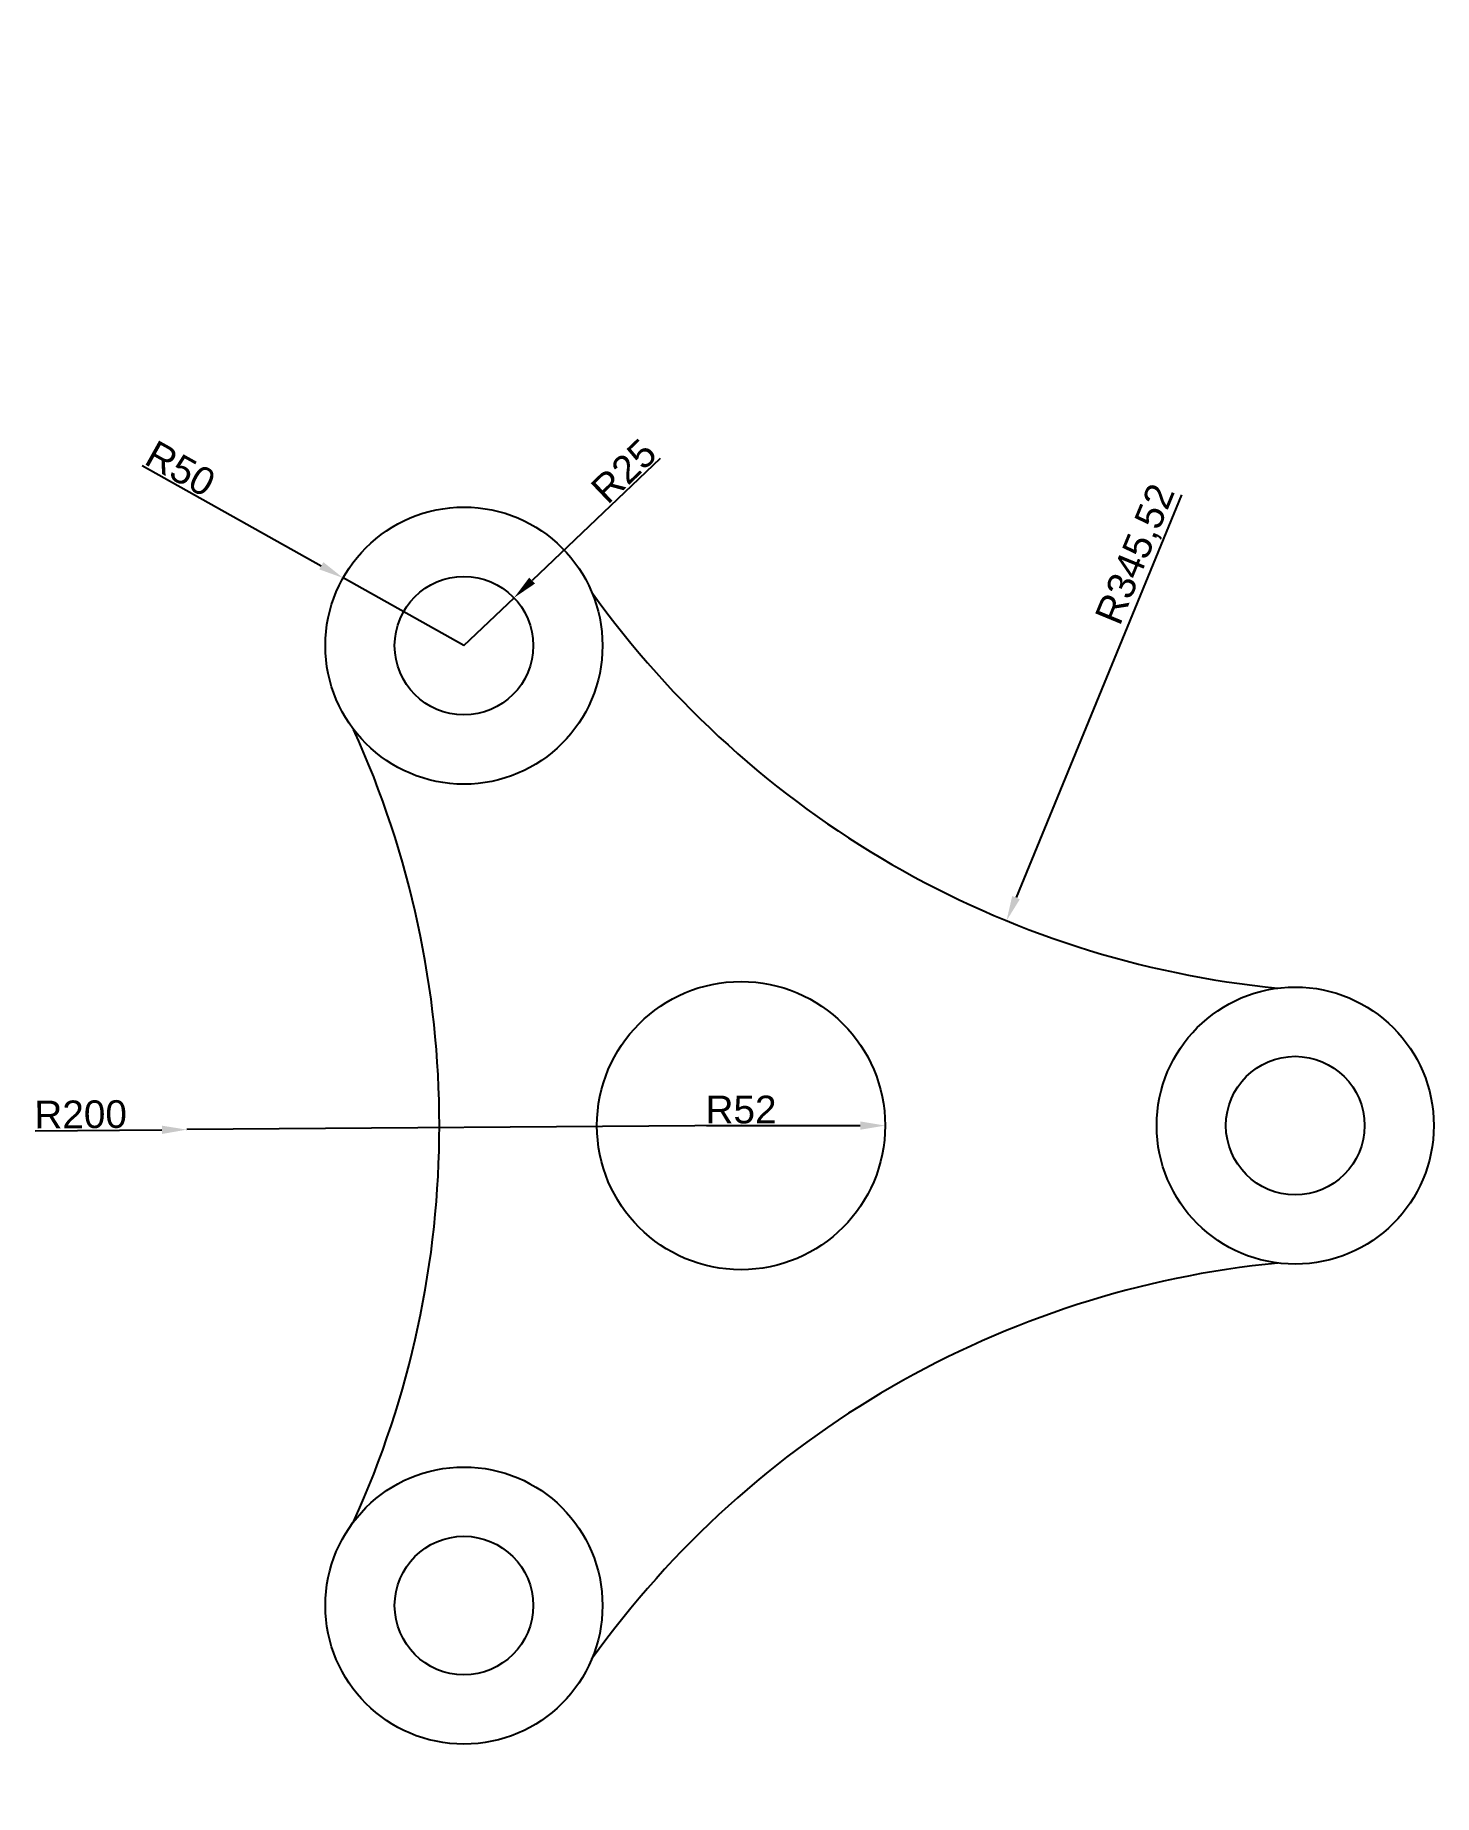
# Model space of a CAD drawing. Header units: millimetres. Extents: x 1903 to 2408, y 2035 to 2670.
import ezdxf

# ---------------------------------------------------------------- set-up
doc = ezdxf.new("R2010")
doc.units = ezdxf.units.MM
doc.styles.get("Standard").update_dxf_attribs({"font": 'arial.ttf'})
doc.dimstyles.new('ISO-25', dxfattribs={"dimtxt": 10, "dimasz": 9, "dimexe": 1.25, "dimexo": 0.625, "dimtad": 1, "dimtxsty": 'Standard', "dimcen": 2.5, "dimadec": 0, "dimazin": 0, "dimtfac": 1, "dimtmove": 0, "dimatfit": 3, "dimfxl": 1, "dimarcsym": 0})

# ---------------------------------------------------------------- blocks, each defined once
blk = doc.blocks.new('*U2')
for radius in [50, 25]:
    blk.add_circle((0, 0), radius)
blk = doc.blocks.new('*U3')
at = {"color": 0, "linetype": 'ByBlock', "lineweight": -2, "transparency": 16777216}
for p, rotation in [((2057.94, 2449.32), 120), ((2057.94, 2102.91), 240)]:
    blk.add_blockref('*U2', p, dxfattribs=dict(at, rotation=rotation))
blk.add_blockref('*U2', (2357.94, 2276.12), dxfattribs=at)
blk = doc.blocks.new('*D5')
at = {"color": 0, "lineweight": -2, "transparency": 16777216}
blk.add_line((2316.93, 2503.72), (2257.18, 2358.38), dxfattribs=at)
at = {"color": 0, "transparency": 16777216}
blk.add_solid([(2255.79, 2358.95), (2258.56, 2357.81), (2253.75, 2350.06)], dxfattribs=at)
at = {"layer": 'Defpoints', "color": 0, "transparency": 16777216}
for p in [(2385.13, 2669.62), (2253.75, 2350.06)]:
    blk.add_point(p, dxfattribs=at)
at = {"color": 0, "transparency": 16777216, "insert": (2300.86, 2482.08), "char_height": 10, "attachment_point": 5, "rotation": 67.65143}
blk.add_mtext('R345,52', dxfattribs=at)
blk = doc.blocks.new('*D7')
at = {"color": 0, "lineweight": -2, "transparency": 16777216}
for p, q in [((2128.73, 2516.9), (2082.54, 2472.8)), ((2057.94, 2449.32), (2076.03, 2466.58))]:
    blk.add_line(p, q, dxfattribs=at)
at = {"color": 0, "transparency": 16777216}
blk.add_solid([(2081.5, 2473.88), (2083.57, 2471.71), (2076.03, 2466.58)], dxfattribs=at)
at = {"layer": 'Defpoints', "color": 0, "transparency": 16777216}
for p in [(2076.03, 2466.58), (2057.94, 2449.32)]:
    blk.add_point(p, dxfattribs=at)
at = {"color": 0, "transparency": 16777216, "insert": (2115.65, 2512.33), "char_height": 10, "attachment_point": 5, "rotation": 43.66857}
blk.add_mtext('R25', dxfattribs=at)
blk = doc.blocks.new('*D8')
at = {"color": 0, "lineweight": -2, "transparency": 16777216}
for p, q in [((1941.88, 2514.32), (2006.47, 2478.15)), ((2057.94, 2449.32), (2014.32, 2473.75))]:
    blk.add_line(p, q, dxfattribs=at)
at = {"color": 0, "transparency": 16777216}
blk.add_solid([(2007.2, 2479.46), (2005.73, 2476.84), (2014.32, 2473.75)], dxfattribs=at)
at = {"layer": 'Defpoints', "color": 0, "transparency": 16777216}
for p in [(2014.32, 2473.75), (2057.94, 2449.32)]:
    blk.add_point(p, dxfattribs=at)
at = {"color": 0, "transparency": 16777216, "insert": (1955.64, 2513.19), "char_height": 10, "attachment_point": 5, "rotation": 330.74858}
blk.add_mtext('R50', dxfattribs=at)
blk = doc.blocks.new('*D9')
at = {"color": 0, "lineweight": -2, "transparency": 16777216}
blk.add_line((2145.42, 2276.12), (2200.94, 2276.12), dxfattribs=at)
at = {"color": 0, "transparency": 16777216}
blk.add_solid([(2200.94, 2277.62), (2200.94, 2274.62), (2209.94, 2276.12)], dxfattribs=at)
at = {"layer": 'Defpoints', "color": 0, "transparency": 16777216}
for p in [(2157.94, 2276.12), (2209.94, 2276.12)]:
    blk.add_point(p, dxfattribs=at)
at = {"color": 0, "transparency": 16777216, "insert": (2157.94, 2281.85), "char_height": 10, "attachment_point": 5}
blk.add_mtext('R52', dxfattribs=at)
blk = doc.blocks.new('*D11')
at = {"color": 0, "lineweight": -2, "transparency": 16777216}
for p, q in [((1903.22, 2274.26), (1948.95, 2274.59)), ((2157.94, 2276.12), (1957.95, 2274.66))]:
    blk.add_line(p, q, dxfattribs=at)
at = {"color": 0, "transparency": 16777216}
blk.add_solid([(1948.94, 2276.09), (1948.96, 2273.09), (1957.95, 2274.66)], dxfattribs=at)
at = {"layer": 'Defpoints', "color": 0, "transparency": 16777216}
for p in [(1957.95, 2274.66), (2157.94, 2276.12)]:
    blk.add_point(p, dxfattribs=at)
at = {"color": 0, "transparency": 16777216, "insert": (1919.62, 2280.11), "char_height": 10, "attachment_point": 5, "rotation": 0.41893}
blk.add_mtext('R200', dxfattribs=at)

msp = doc.modelspace()

# ---------------------------------------------------------------- linework, layer by layer
msp.add_circle((2157.944, 2276.118), 52)
for centre, start, end in [((2385.134, 2669.623), 215.553985, 264.446015), ((1703.562, 2276.118), 335.553985, 24.446015), ((2385.134, 1882.612), 95.553985, 144.446015)]:
    msp.add_arc(centre, 345.52, start, end)

# ---------------------------------------------------------------- block references
msp.add_blockref('*U3', (0, 0))

# ---------------------------------------------------------------- dimensions: what is measured, and where the dimension line sits
for center, mpoint, picture, middle in [((2385.134, 2669.623), (2253.754, 2350.056), '*D5', (2306.996, 2479.562)), ((2057.944, 2449.323), (2014.319, 2473.755), '*D8', (1952.838, 2508.188)), ((2057.944, 2449.323), (2076.027, 2466.585), '*D7', (2119.61, 2508.188)), ((2157.944, 2276.118), (1957.949, 2274.655), '*D11', (1919.658, 2274.375)), ((2157.944, 2276.118), (2209.944, 2276.118), '*D9', (2157.944, 2276.118))]:
    dim = msp.add_radius_dim(center=center, mpoint=mpoint, dimstyle='ISO-25')
    dim.commit()
    dim.dimension.update_dxf_attribs({"geometry": picture, "text_midpoint": middle, "dimtype": 164})

doc.saveas('drawing.dxf')
